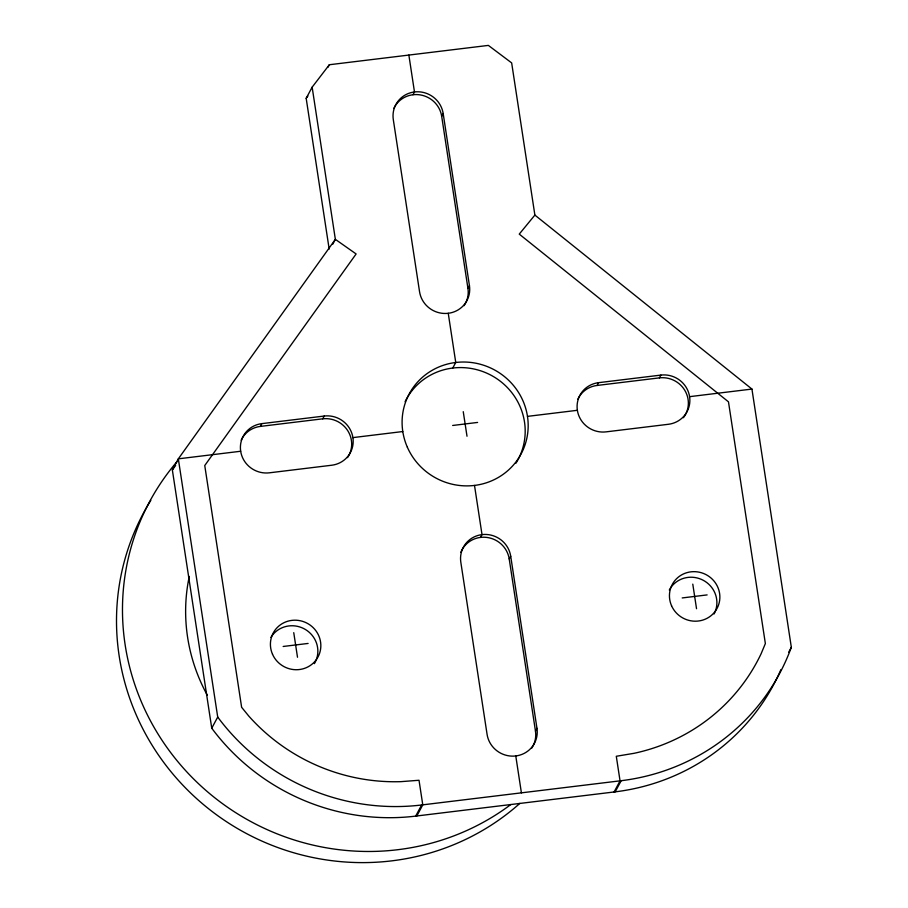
<?xml version="1.0" encoding="UTF-8"?>
<svg xmlns="http://www.w3.org/2000/svg" width="908" height="908" viewBox="0 0 908 908"><rect width="100%" height="100%" fill="white"/><g stroke="black" fill="none" stroke-linecap="round" stroke-linejoin="round"><path stroke-width="1.36" d="M329.173 249.087L306.178 98.302L312.148 87.168L329.343 64.74L488.368 45.4L511.658 62.902L534.88 215.083L751.938 389.067L791.333 647.29L788.677 652.239M328.015 67.215L329.343 64.74M780.88 669.673A215.866 209.09 28.2 0 1 615.193 791.844L415.682 816.11A215.866 209.09 28.2 0 1 211.746 728.193L172.361 469.969L178.331 458.835L335.358 239.349L312.148 87.168M332.703 244.297L335.358 239.349L356.118 253.956L204.754 465.532L241.63 707.287L248.747 716.037A190.442 184.46 28.2 0 0 400.961 781.652L419.019 780.267L422.776 804.863L416.806 815.997M412.992 94.738L414.479 91.958L408.861 55.07M241.165 440.164A25.401 24.595 28.2 0 1 260.369 426.408L261.867 423.627L324.213 416.046A25.401 24.595 28.2 0 1 352.906 437.611L402.777 431.538M464.045 305.69A25.401 24.595 28.2 0 0 467.949 288.449L441.685 116.303L443.172 113.523A25.401 24.595 28.2 0 0 414.479 91.958A25.401 24.595 28.2 0 0 393.3 119.584L419.553 291.729A25.401 24.595 28.2 0 0 448.246 313.294L455.748 362.474L452.763 368.035M260.369 426.408L322.715 418.826L324.213 416.046M211.746 728.193L217.716 717.059L178.331 458.835L240.677 451.253A25.401 24.595 28.2 0 0 269.37 472.818L331.715 465.236A25.401 24.595 28.2 0 0 352.906 437.611M467.949 288.449L469.436 285.668L443.172 113.523M480.525 537.4L482.012 534.619L474.509 485.44M577.84 399.214A25.401 24.595 28.2 0 1 597.055 385.457L598.542 382.677L660.899 375.095A25.401 24.595 28.2 0 1 689.592 396.66L751.938 389.067M531.577 748.351A25.401 24.595 28.2 0 0 535.47 731.11L509.218 558.965L510.705 556.184A25.401 24.595 28.2 0 0 482.012 534.619A25.401 24.595 28.2 0 0 460.821 562.245L487.085 734.39A25.401 24.595 28.2 0 0 515.778 755.955L521.408 792.866M415.682 816.11L421.652 804.976L621.163 780.71A215.866 209.09 28.2 0 0 791.333 647.29M597.055 385.457L659.401 377.876L660.899 375.095M535.47 731.11L536.969 728.33L510.705 556.184M614.08 792.003L620.05 780.869L616.294 756.273L634.113 753.3A190.442 184.46 28.2 0 0 761.131 653.715L765.365 643.579L728.477 401.835L519.251 234.116L534.88 215.083M615.193 791.844L621.163 780.71M172.361 469.969L175.641 465.373M306.178 98.302L307.891 96.055M452.661 425.477L477.597 422.436M527.48 416.375L577.363 410.303A25.401 24.595 28.2 0 0 606.056 431.868L668.401 424.286A25.401 24.595 28.2 0 0 689.592 396.66M283.16 646.473L308.096 643.443M682.192 597.941L707.128 594.91M692.781 584.128L696.538 608.723M463.25 411.664L467.007 436.249M293.749 632.66L297.506 657.256M460.799 552.325A25.401 24.595 28.2 0 1 487.108 537.457A25.401 24.595 28.2 0 1 509.218 558.965M659.401 377.876A25.401 24.595 28.2 0 1 684.757 390.258A25.401 24.595 28.2 0 1 683.44 417.714M393.777 108.495A25.401 24.595 28.2 0 1 420.222 94.897A25.401 24.595 28.2 0 1 441.685 116.303M469.436 285.668A25.401 24.595 28.2 0 1 448.246 313.294M405.093 401.688A63.492 61.494 28.2 0 1 492.057 375.787A63.492 61.494 28.2 0 1 515.926 463.239M536.969 728.33A25.401 24.595 28.2 0 1 515.778 755.955M669.298 589.996A25.401 24.595 28.2 0 1 703.303 580.314A25.401 24.595 28.2 0 1 714.063 613.99M577.363 410.303A25.401 24.595 28.2 0 1 598.542 382.677M270.902 637.405A25.401 24.595 28.2 0 1 305.429 629.505A25.401 24.595 28.2 0 1 314.384 663.646M322.715 418.826A25.401 24.595 28.2 0 1 347.73 430.653A25.401 24.595 28.2 0 1 347.514 457.632M240.677 451.253A25.401 24.595 28.2 0 1 261.867 423.627M421.652 804.976A215.866 209.09 28.2 0 1 217.716 717.059M510.818 804.533A241.358 233.776 28.2 0 1 190.975 776.283A241.358 233.776 28.2 0 1 177.185 461.446M519.864 803.376A241.358 233.776 28.2 0 1 205.412 806.179A241.358 233.776 28.2 0 1 150.807 500.399M207.399 695.358A177.775 172.191 28.2 0 1 189.261 576.466M407.34 447.19A63.492 61.494 28.2 0 0 515.846 462.07A63.492 61.494 28.2 0 0 472.205 362.61A63.492 61.494 28.2 0 0 407.34 447.19M671.545 605.727A25.401 24.595 28.2 0 0 714.948 611.674A25.401 24.595 28.2 0 0 697.492 571.892A25.401 24.595 28.2 0 0 671.545 605.727M272.514 654.259A25.401 24.595 28.2 0 0 315.916 660.207A25.401 24.595 28.2 0 0 298.46 620.425A25.401 24.595 28.2 0 0 272.514 654.259"/></g></svg>
